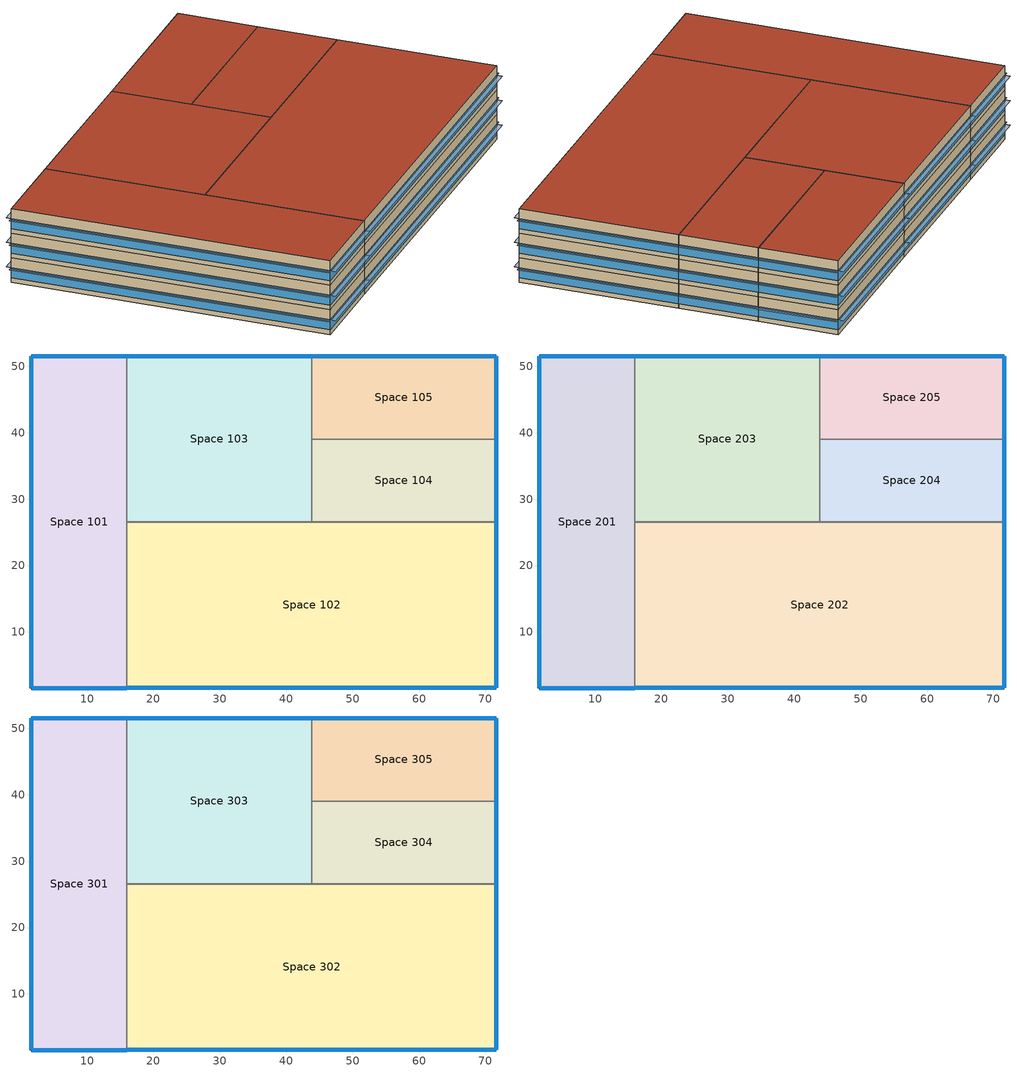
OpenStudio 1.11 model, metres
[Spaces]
Space 101
 floor ground: 16,51.56 16,1.56 1.61,1.56 1.61,51.56 z0
 wall outside: 16,51.56 1.61,51.56 1.61,1.56 16,1.56 z0:4
 wall to Space 103: 16,26.56 16,51.56 z0:4
 wall to Space 102: 16,1.56 16,26.56 z0:4
 window: 15.98,51.56 1.64,51.56 / 1.64,1.56 15.98,1.56 z0.8:2.41; 1.61,51.54 1.61,1.59 z0.8:2.4
Space 102
 floor ground: 71.61,26.56 71.61,1.56 16,1.56 16,26.56 z0
 wall outside: 16,1.56 71.61,1.56 71.61,26.56 z0:4
 wall to Space 103: 43.81,26.56 16,26.56 z0:4
 wall to Space 104: 71.61,26.56 43.81,26.56 z0:4
 window: 71.61,1.59 71.61,26.54 / 16.03,1.56 71.59,1.56 z0.8:2.4
Space 103
 floor ground: 43.81,51.56 43.81,26.56 16,26.56 16,51.56 z0
 wall outside: 43.81,51.56 16,51.56 z0:4
 wall to Space 105: 43.81,39.06 43.81,51.56 z0:4
 wall to Space 104: 43.81,26.56 43.81,39.06 z0:4
 window: 43.78,51.56 16.03,51.56 z0.8:2.4
Space 104
 floor ground: 71.61,39.06 71.61,26.56 43.81,26.56 43.81,39.06 z0
 wall outside: 71.61,26.56 71.61,39.06 z0:4
 wall to Space 105: 71.61,39.06 43.81,39.06 z0:4
 window: 71.61,26.59 71.61,39.04 z0.8:2.41
Space 105
 floor ground: 71.61,51.56 71.61,39.06 43.81,39.06 43.81,51.56 z0
 wall outside: 71.61,39.06 71.61,51.56 43.81,51.56 z0:4
 window: 71.59,51.56 43.83,51.56 z0.8:2.4; 71.61,39.09 71.61,51.54 z0.8:2.41
Space 201
 floor to Space 101: 16,51.56 16,1.56 1.61,1.56 1.61,51.56 z4
 wall outside: 16,51.56 1.61,51.56 1.61,1.56 16,1.56 z4:8
 wall to Space 203: 16,26.56 16,51.56 z4:8
 wall to Space 202: 16,1.56 16,26.56 z4:8
 window: 15.98,51.56 1.64,51.56 / 1.64,1.56 15.98,1.56 z4.8:6.41; 1.61,51.54 1.61,1.59 z4.8:6.4
Space 202
 floor to Space 102: 71.61,26.56 71.61,1.56 16,1.56 16,26.56 z4
 wall outside: 16,1.56 71.61,1.56 71.61,26.56 z4:8
 wall to Space 203: 43.81,26.56 16,26.56 z4:8
 wall to Space 204: 71.61,26.56 43.81,26.56 z4:8
 window: 16.03,1.56 71.59,1.56 / 71.61,1.59 71.61,26.54 z4.8:6.4
Space 203
 floor to Space 103: 43.81,51.56 43.81,26.56 16,26.56 16,51.56 z4
 wall outside: 43.81,51.56 16,51.56 z4:8
 wall to Space 205: 43.81,39.06 43.81,51.56 z4:8
 wall to Space 204: 43.81,26.56 43.81,39.06 z4:8
 window: 43.78,51.56 16.03,51.56 z4.8:6.4
Space 204
 floor to Space 104: 71.61,39.06 71.61,26.56 43.81,26.56 43.81,39.06 z4
 wall outside: 71.61,26.56 71.61,39.06 z4:8
 wall to Space 205: 71.61,39.06 43.81,39.06 z4:8
 window: 71.61,26.59 71.61,39.04 z4.8:6.41
Space 205
 floor to Space 105: 71.61,51.56 71.61,39.06 43.81,39.06 43.81,51.56 z4
 wall outside: 71.61,39.06 71.61,51.56 43.81,51.56 z4:8
 window: 71.59,51.56 43.83,51.56 z4.8:6.4; 71.61,39.09 71.61,51.54 z4.8:6.41
Space 301
 floor to Space 201: 16,51.56 16,1.56 1.61,1.56 1.61,51.56 z8
 wall outside: 16,51.56 1.61,51.56 1.61,1.56 16,1.56 z8:12
 wall to Space 303: 16,26.56 16,51.56 z8:12
 wall to Space 302: 16,1.56 16,26.56 z8:12
 window: 1.61,51.54 1.61,1.59 z8.8:10.4; 1.64,1.56 15.98,1.56 / 15.98,51.56 1.64,51.56 z8.8:10.41
 roof outside: 16,1.56 16,51.56 1.61,51.56 1.61,1.56 z12
Space 302
 floor to Space 202: 71.61,26.56 71.61,1.56 16,1.56 16,26.56 z8
 wall outside: 16,1.56 71.61,1.56 71.61,26.56 z8:12
 wall to Space 303: 43.81,26.56 16,26.56 z8:12
 wall to Space 304: 71.61,26.56 43.81,26.56 z8:12
 window: 16.03,1.56 71.59,1.56 / 71.61,1.59 71.61,26.54 z8.8:10.4
 roof outside: 71.61,1.56 71.61,26.56 16,26.56 16,1.56 z12
Space 303
 floor to Space 203: 43.81,51.56 43.81,26.56 16,26.56 16,51.56 z8
 wall outside: 43.81,51.56 16,51.56 z8:12
 wall to Space 305: 43.81,39.06 43.81,51.56 z8:12
 wall to Space 304: 43.81,26.56 43.81,39.06 z8:12
 window: 43.78,51.56 16.03,51.56 z8.8:10.4
 roof outside: 43.81,26.56 43.81,51.56 16,51.56 16,26.56 z12
Space 304
 floor to Space 204: 71.61,39.06 71.61,26.56 43.81,26.56 43.81,39.06 z8
 wall outside: 71.61,26.56 71.61,39.06 z8:12
 wall to Space 305: 71.61,39.06 43.81,39.06 z8:12
 window: 71.61,26.59 71.61,39.04 z8.8:10.41
 roof outside: 71.61,26.56 71.61,39.06 43.81,39.06 43.81,26.56 z12
Space 305
 floor to Space 205: 71.61,51.56 71.61,39.06 43.81,39.06 43.81,51.56 z8
 wall outside: 71.61,39.06 71.61,51.56 43.81,51.56 z8:12
 window: 71.61,39.09 71.61,51.54 z8.8:10.41; 71.59,51.56 43.83,51.56 z8.8:10.4
 roof outside: 71.61,39.06 71.61,51.56 43.81,51.56 43.81,39.06 z12
shading: 15.98,51.56 15.98,52.36 1.64,52.36 1.64,51.56 z2.41; 71.59,0.76 71.59,1.56 16.03,1.56 16.03,0.76 z10.4; 15.98,0.76 15.98,1.56 1.64,1.56 1.64,0.76 z2.41; 43.78,51.56 43.78,52.36 16.03,52.36 16.03,51.56 z2.4; 71.59,0.76 71.59,1.56 16.03,1.56 16.03,0.76 z6.4; 72.41,39.09 72.41,51.54 71.61,51.54 71.61,39.09 z10.41; 72.41,1.59 72.41,26.54 71.61,26.54 71.61,1.59 z10.4; 1.61,1.59 1.61,51.54 0.81,51.54 0.81,1.59 z10.4; 1.61,1.59 1.61,51.54 0.81,51.54 0.81,1.59 z2.4; 71.59,51.56 71.59,52.36 43.83,52.36 43.83,51.56 z6.4; 43.78,51.56 43.78,52.36 16.03,52.36 16.03,51.56 z6.4; 72.41,1.59 72.41,26.54 71.61,26.54 71.61,1.59 z2.4; 72.41,39.09 72.41,51.54 71.61,51.54 71.61,39.09 z2.41; 15.98,51.56 15.98,52.36 1.64,52.36 1.64,51.56 z10.41; 43.78,51.56 43.78,52.36 16.03,52.36 16.03,51.56 z10.4; 72.41,1.59 72.41,26.54 71.61,26.54 71.61,1.59 z6.4; 71.59,51.56 71.59,52.36 43.83,52.36 43.83,51.56 z10.4; 72.41,26.59 72.41,39.04 71.61,39.04 71.61,26.59 z2.41; 72.41,26.59 72.41,39.04 71.61,39.04 71.61,26.59 z10.41; 71.59,51.56 71.59,52.36 43.83,52.36 43.83,51.56 z2.4; 72.41,39.09 72.41,51.54 71.61,51.54 71.61,39.09 z6.41; 15.98,51.56 15.98,52.36 1.64,52.36 1.64,51.56 z6.41; 15.98,0.76 15.98,1.56 1.64,1.56 1.64,0.76 z10.41; 1.61,1.59 1.61,51.54 0.81,51.54 0.81,1.59 z6.4; 71.59,0.76 71.59,1.56 16.03,1.56 16.03,0.76 z2.4; 15.98,0.76 15.98,1.56 1.64,1.56 1.64,0.76 z6.41; 72.41,26.59 72.41,39.04 71.61,39.04 71.61,26.59 z6.41
[Building]
Building 1: Space Type=189.1-2009 - Office - OpenOffice - CZ4-8; Default Construction Set=189.1-2009 - CZ5 - Office
[Site]
Piacenza: Latitude {deg}=44.92; Longitude {deg}=9.73; Time Zone {hr}=1; Elevation {m}=134
[ClimateZones]
Climate Zone Institution Name 1=ASHRAE; Climate Zone Document Name 1=ANSI/ASHRAE Standard 169; Climate Zone Document Year 1=2006; Climate Zone Institution Name 2=CEC; Climate Zone Document Name 2=California Climate Zone Descriptions; Climate Zone Document Year 2=1995
[SizingPeriod:DesignDay] Barometric Pressure {Pa}=99726; Sky Clearness=0; Rain Indicator=0; Snow Indicator=0; Day of Month=21; Daylight Saving Time Indicator=0; Dry-Bulb Temperature Range Modifier Type=DefaultMultipliers
Name | Maximum Dry-Bulb Temperature {C} | Daily Dry-Bulb Temperature Range {deltaC} | Humidity Indicating Conditions at Maximum Dry-Bulb | Wind Speed {m/s} | Wind Direction {deg} | Month | Day Type | Humidity Indicating Type | Solar Model Indicator | ASHRAE Taub | ASHRAE Taud
Piacenza Ann Clg .4% Condns WB=>MDB | 30.1 | 11.9 | 24.6 | 2.3 | 90 | 8 | SummerDesignDay | Wetbulb | ASHRAETau | 0.48 | 1.935
Piacenza Ann Clg .4% Condns DP=>MDB | 27.4 | 11.9 | 23 | 2.3 | 90 | 8 | SummerDesignDay | Dewpoint | ASHRAETau | 0.48 | 1.935
Piacenza Ann Htg 99.6% Condns DB | -6.1 | 0 | -6.1 | 2 | 250 | 1 | WinterDesignDay | Wetbulb | ASHRAEClearSky
Piacenza Ann Clg .4% Condns DB=>MWB | 33.1 | 11.9 | 22.7 | 2.3 | 90 | 8 | SummerDesignDay | Wetbulb | ASHRAETau | 0.48 | 1.935
Piacenza Ann Clg .4% Condns Enth=>MDB | 30.3 | 11.9 | 74900 | 2.3 | 90 | 8 | SummerDesignDay | Enthalpy | ASHRAETau | 0.48 | 1.935
Piacenza Ann Hum_n 99.6% Condns DP=>MCDB | 3.5 | 0 | -11.3 | 2 | 250 | 1 | WinterDesignDay | Dewpoint | ASHRAEClearSky
Piacenza Ann Htg Wind 99.6% Condns WS=>MCDB | 5.8 | 0 | 5.8 | 8.9 | 250 | 1 | WinterDesignDay | Wetbulb | ASHRAEClearSky
[DefaultConstructionSet] Interior Partition Construction=Interior Partition
Name | Default Exterior Surface Constructions | Default Interior Surface Constructions | Default Ground Contact Surface Constructions | Default Exterior SubSurface Constructions | Default Interior SubSurface Constructions
189.1-2009 - CZ1 - Office | Default Surface Constructions 1 | Default Surface Constructions 2 | Default Surface Constructions 3 | Default Sub Surface Constructions 1 | Default Sub Surface Constructions 2
189.1-2009 - CZ5 - Office | Default Surface Constructions 13 | Default Surface Constructions 14 | Default Surface Constructions 15 | Default Sub Surface Constructions 9 | Default Sub Surface Constructions 10
[DefaultSurfaceConstructions]
Name | Floor Construction | Wall Construction | Roof Ceiling Construction
Default Surface Constructions 1 | ExtSlabCarpet 4in ClimateZone 1-8 | ASHRAE 189.1-2009 ExtWall Mass ClimateZone 1 | ASHRAE 189.1-2009 ExtRoof IEAD ClimateZone 1
Default Surface Constructions 2; Default Surface Constructions 14 | Interior Floor | Interior Wall | Interior Ceiling
Default Surface Constructions 3; Default Surface Constructions 15 | ExtSlabCarpet 4in ClimateZone 1-8 | ExtSlabCarpet 4in ClimateZone 1-8 | ExtSlabCarpet 4in ClimateZone 1-8
Default Surface Constructions 13 | ExtSlabCarpet 4in ClimateZone 1-8 | ASHRAE 189.1-2009 ExtWall Mass ClimateZone 5 | ASHRAE 189.1-2009 ExtRoof IEAD ClimateZone 2-5
[Construction]
ExtSlabCarpet 4in ClimateZone 1-8: MAT-CC05 4 HW CONCRETE, CP02 CARPET PAD
ASHRAE 189.1-2009 ExtWall Mass ClimateZone 1: 1IN Stucco, 8IN Concrete HW, Wall Insulation [31], 1/2IN Gypsum
ASHRAE 189.1-2009 ExtRoof IEAD ClimateZone 1: Roof Membrane, Roof Insulation [18], Metal Decking
Interior Floor: F16 Acoustic tile, F05 Ceiling air space resistance, M11 100mm lightweight concrete
Interior Wall: G01a 19mm gypsum board, F04 Wall air space resistance, G01a 19mm gypsum board
Interior Ceiling: M11 100mm lightweight concrete, F05 Ceiling air space resistance, F16 Acoustic tile
ASHRAE 189.1-2009 ExtWindow ClimateZone 1: Theoretical Glass [167]
Exterior Door: F08 Metal surface, I01 25mm insulation board
Interior Window: Clear 3mm
Interior Door; Interior Partition: G05 25mm wood
ASHRAE 189.1-2009 ExtRoof IEAD ClimateZone 2-5: Roof Membrane, Roof Insulation [21], Metal Decking
ASHRAE 189.1-2009 ExtWindow ClimateZone 4-5: Theoretical Glass [207]
ASHRAE 189.1-2009 ExtWall Mass ClimateZone 5: 1IN Stucco, 8IN Concrete HW, Wall Insulation [40], 1/2IN Gypsum
[Material] Thermal Absorptance=0.9
Name | Roughness | Thickness {m} | Conductivity {W/m-K} | Density {kg/m3} | Specific Heat {J/kg-K} | Solar Absorptance | Visible Absorptance
MAT-CC05 4 HW CONCRETE | Rough | 0.1016 | 1.311 | 2240 | 836.8 | 0.85 | 0.85
1IN Stucco | Smooth | 0.0253 | 0.6918 | 1858 | 837 | 0.92 | 0.92
8IN Concrete HW | MediumRough | 0.2033 | 1.7296 | 2243 | 837 | 0.65 | 0.65
Wall Insulation [31] | MediumRough | 0.0337 | 0.0432 | 91 | 837 | 0.5 | 0.5
1/2IN Gypsum | Smooth | 0.0127 | 0.16 | 784.9 | 830 | 0.4 | 0.4
Roof Membrane | VeryRough | 0.0095 | 0.16 | 1121.29 | 1460 | 0.7 | 0.7
Roof Insulation [18] | MediumRough | 0.1693 | 0.049 | 265 | 836.8 | 0.7 | 0.7
Metal Decking | MediumSmooth | 0.0015 | 45.006 | 7680 | 418.4 | 0.6 | 0.6
F16 Acoustic tile | MediumSmooth | 0.0191 | 0.06 | 368 | 590 | 0.3 | 0.3
M11 100mm lightweight concrete | MediumRough | 0.1016 | 0.53 | 1280 | 840 | 0.5 | 0.5
G01a 19mm gypsum board | MediumSmooth | 0.019 | 0.16 | 800 | 1090 | 0.4 | 0.4
F08 Metal surface | Smooth | 0.0008 | 45.28 | 7824 | 500 | 0.7 | 0.7
I01 25mm insulation board | MediumRough | 0.0254 | 0.03 | 43 | 1210 | 0.6 | 0.6
G05 25mm wood | MediumSmooth | 0.0254 | 0.15 | 608 | 1630 | 0.5 | 0.5
Roof Insulation [21] | MediumRough | 0.2105 | 0.049 | 265 | 836.8 | 0.7 | 0.7
Wall Insulation [40] | MediumRough | 0.0794 | 0.0432 | 91 | 837 | 0.5 | 0.5
[Material:NoMass]
CP02 CARPET PAD: Roughness=Smooth; Thermal Resistance {m2-K/W}=0.1; Thermal Absorptance=0.9; Solar Absorptance=0.8; Visible Absorptance=0.8
[Material:AirGap]
Name | Thermal Resistance {m2-K/W}
F05 Ceiling air space resistance | 0.18
F04 Wall air space resistance | 0.15
[DefaultSubSurfaceConstructions]
Name | Fixed Window Construction | Operable Window Construction | Door Construction | Tubular Daylight Dome Construction | Tubular Daylight Diffuser Construction
Default Sub Surface Constructions 1 | ASHRAE 189.1-2009 ExtWindow ClimateZone 1 | ASHRAE 189.1-2009 ExtWindow ClimateZone 1 | Exterior Door | Interior Window | Interior Window
Default Sub Surface Constructions 2; Default Sub Surface Constructions 10 | Interior Window | Interior Window | Interior Door
Default Sub Surface Constructions 9 | ASHRAE 189.1-2009 ExtWindow ClimateZone 4-5 | ASHRAE 189.1-2009 ExtWindow ClimateZone 4-5 | Exterior Door | Interior Window | Interior Window
[WindowMaterial:Glazing] Optical Data Type=SpectralAverage; Thickness {m}=0.003; Back Side Solar Reflectance at Normal Incidence=0; Back Side Visible Reflectance at Normal Incidence=0; Infrared Transmittance at Normal Incidence=0; Dirt Correction Factor for Solar and Visible Transmittance=1; Solar Diffusing=No
Name | Solar Transmittance at Normal Incidence | Front Side Solar Reflectance at Normal Incidence | Visible Transmittance at Normal Incidence | Front Side Visible Reflectance at Normal Incidence | Front Side Infrared Hemispherical Emissivity | Back Side Infrared Hemispherical Emissivity | Conductivity {W/m-K}
Theoretical Glass [167] | 0.2374 | 0.7126 | 0.2512 | 0.6988 | 0.985 | 0.985 | 2.1073
Clear 3mm | 0.837 | 0.075 | 0.898 | 0.081 | 0.84 | 0.84 | 0.9
Theoretical Glass [207] | 0.3311 | 0.6189 | 0.44 | 0.51 | 0.9 | 0.9 | 0.0133
[SpaceType] Standards Building Type=Office
Name | Default Schedule Set | Design Specification Outdoor Air Object | Standards Space Type
189.1-2009 - Office - BreakRoom - CZ1-3 | 189.1-2009 - Office - BreakRoom - CZ1-3 Schedule Set | 189.1-2009 - Office - BreakRoom - CZ1-3 Ventilation | BreakRoom
189.1-2009 - Office - IT_Room - CZ1-3 | 189.1-2009 - Office - IT_Room - CZ1-3 Schedule Set | 189.1-2009 - Office - IT_Room - CZ1-3 Ventilation | IT_Room
189.1-2009 - Office - Lobby - CZ1-3 | 189.1-2009 - Office - Lobby - CZ1-3 Schedule Set | 189.1-2009 - Office - Lobby - CZ1-3 Ventilation | Lobby
189.1-2009 - Office - OpenOffice - CZ1-3 | 189.1-2009 - Office - OpenOffice - CZ1-3 Schedule Set | 189.1-2009 - Office - OpenOffice - CZ1-3 Ventilation | OpenOffice
189.1-2009 - Office - PrintRoom - CZ1-3 | 189.1-2009 - Office - PrintRoom - CZ1-3 Schedule Set | 189.1-2009 - Office - PrintRoom - CZ1-3 Ventilation | PrintRoom
189.1-2009 - Office - Storage - CZ1-3 | 189.1-2009 - Office - Storage - CZ1-3 Schedule Set | 189.1-2009 - Office - Storage - CZ1-3 Ventilation | Storage
189.1-2009 - Office - OpenOffice - CZ4-8 | 189.1-2009 - Office - OpenOffice - CZ4-8 Schedule Set | 189.1-2009 - Office - OpenOffice - CZ4-8 Ventilation | OpenOffice
[DefaultScheduleSet] Lighting Schedule=Office Bldg Light; Infiltration Schedule=Office Infil Quarter On
Name | Number of People Schedule | People Activity Level Schedule | Electric Equipment Schedule
189.1-2009 - Office - BreakRoom - CZ1-3 Schedule Set; 189.1-2009 - Office - IT_Room - CZ1-3 Schedule Set; 189.1-2009 - Office - Lobby - CZ1-3 Schedule Set; 189.1-2009 - Office - PrintRoom - CZ1-3 Schedule Set | Office Misc Occ | Office Activity | Office Bldg Equip
189.1-2009 - Office - OpenOffice - CZ1-3 Schedule Set; 189.1-2009 - Office - OpenOffice - CZ4-8 Schedule Set | Office Work Occ | Office Activity | Office Bldg Equip
189.1-2009 - Office - Storage - CZ1-3 Schedule Set
[Lights:Definition] Design Level Calculation Method=Watts/Area
Name | Watts per Space Floor Area {W/m2}
189.1-2009 - Office - BreakRoom - CZ1-3 Lights Definition | 11.625
189.1-2009 - Office - IT_Room - CZ1-3 Lights Definition; 189.1-2009 - Office - OpenOffice - CZ1-3 Lights Definition; 189.1-2009 - Office - PrintRoom - CZ1-3 Lights Definition; 189.1-2009 - Office - OpenOffice - CZ4-8 Lights Definition | 10.6563
189.1-2009 - Office - Lobby - CZ1-3 Lights Definition | 12.5938
189.1-2009 - Office - Storage - CZ1-3 Lights Definition | 7.75002
[Lights]
Name | Lights Definition | Space or SpaceType
189.1-2009 - Office - BreakRoom - CZ1-3 Lights | 189.1-2009 - Office - BreakRoom - CZ1-3 Lights Definition | 189.1-2009 - Office - BreakRoom - CZ1-3
189.1-2009 - Office - IT_Room - CZ1-3 Lights | 189.1-2009 - Office - IT_Room - CZ1-3 Lights Definition | 189.1-2009 - Office - IT_Room - CZ1-3
189.1-2009 - Office - Lobby - CZ1-3 Lights | 189.1-2009 - Office - Lobby - CZ1-3 Lights Definition | 189.1-2009 - Office - Lobby - CZ1-3
189.1-2009 - Office - OpenOffice - CZ1-3 Lights | 189.1-2009 - Office - OpenOffice - CZ1-3 Lights Definition | 189.1-2009 - Office - OpenOffice - CZ1-3
189.1-2009 - Office - PrintRoom - CZ1-3 Lights | 189.1-2009 - Office - PrintRoom - CZ1-3 Lights Definition | 189.1-2009 - Office - PrintRoom - CZ1-3
189.1-2009 - Office - Storage - CZ1-3 Lights | 189.1-2009 - Office - Storage - CZ1-3 Lights Definition | 189.1-2009 - Office - Storage - CZ1-3
189.1-2009 - Office - OpenOffice - CZ4-8 Lights | 189.1-2009 - Office - OpenOffice - CZ4-8 Lights Definition | 189.1-2009 - Office - OpenOffice - CZ4-8
[DesignSpecification:OutdoorAir] Outdoor Air Method=Sum
Name | Outdoor Air Flow per Person {m3/s-person} | Outdoor Air Flow per Floor Area {m3/s-m2}
189.1-2009 - Office - BreakRoom - CZ1-3 Ventilation; 189.1-2009 - Office - Lobby - CZ1-3 Ventilation | 0.00707921
189.1-2009 - Office - IT_Room - CZ1-3 Ventilation; 189.1-2009 - Office - PrintRoom - CZ1-3 Ventilation; 189.1-2009 - Office - Storage - CZ1-3 Ventilation |  | 0.000254
189.1-2009 - Office - OpenOffice - CZ1-3 Ventilation; 189.1-2009 - Office - OpenOffice - CZ4-8 Ventilation | 0.00943895
[People:Definition] Number of People Calculation Method=People/Area; Fraction Radiant=0.3
Name | People per Space Floor Area {person/m2}
189.1-2009 - Office - BreakRoom - CZ1-3 People Definition | 0.538196
189.1-2009 - Office - IT_Room - CZ1-3 People Definition | 0.0538196
189.1-2009 - Office - Lobby - CZ1-3 People Definition; 189.1-2009 - Office - PrintRoom - CZ1-3 People Definition | 0.107639
189.1-2009 - Office - OpenOffice - CZ1-3 People Definition; 189.1-2009 - Office - OpenOffice - CZ4-8 People Definition | 0.0565105
[People]
Name | People Definition | Space or SpaceType
189.1-2009 - Office - BreakRoom - CZ1-3 People | 189.1-2009 - Office - BreakRoom - CZ1-3 People Definition | 189.1-2009 - Office - BreakRoom - CZ1-3
189.1-2009 - Office - IT_Room - CZ1-3 People | 189.1-2009 - Office - IT_Room - CZ1-3 People Definition | 189.1-2009 - Office - IT_Room - CZ1-3
189.1-2009 - Office - Lobby - CZ1-3 People | 189.1-2009 - Office - Lobby - CZ1-3 People Definition | 189.1-2009 - Office - Lobby - CZ1-3
189.1-2009 - Office - OpenOffice - CZ1-3 People | 189.1-2009 - Office - OpenOffice - CZ1-3 People Definition | 189.1-2009 - Office - OpenOffice - CZ1-3
189.1-2009 - Office - PrintRoom - CZ1-3 People | 189.1-2009 - Office - PrintRoom - CZ1-3 People Definition | 189.1-2009 - Office - PrintRoom - CZ1-3
189.1-2009 - Office - OpenOffice - CZ4-8 People | 189.1-2009 - Office - OpenOffice - CZ4-8 People Definition | 189.1-2009 - Office - OpenOffice - CZ4-8
[SpaceInfiltration:DesignFlowRate] Design Flow Rate Calculation Method=Flow/ExteriorArea
Name | Space or SpaceType | Flow per Exterior Surface Area {m3/s-m2}
189.1-2009 - Office - BreakRoom - CZ1-3 Infiltration | 189.1-2009 - Office - BreakRoom - CZ1-3 | 0.00030226
189.1-2009 - Office - IT_Room - CZ1-3 Infiltration | 189.1-2009 - Office - IT_Room - CZ1-3 | 0.00030226
189.1-2009 - Office - Lobby - CZ1-3 Infiltration | 189.1-2009 - Office - Lobby - CZ1-3 | 0.00030226
189.1-2009 - Office - OpenOffice - CZ1-3 Infiltration | 189.1-2009 - Office - OpenOffice - CZ1-3 | 0.00030226
189.1-2009 - Office - PrintRoom - CZ1-3 Infiltration | 189.1-2009 - Office - PrintRoom - CZ1-3 | 0.00030226
189.1-2009 - Office - Storage - CZ1-3 Infiltration | 189.1-2009 - Office - Storage - CZ1-3 | 0.00030226
189.1-2009 - Office - OpenOffice - CZ4-8 Infiltration | 189.1-2009 - Office - OpenOffice - CZ4-8 | 0.000226568
[ElectricEquipment:Definition] Design Level Calculation Method=Watts/Area
Name | Watts per Space Floor Area {W/m2}
189.1-2009 - Office - BreakRoom - CZ1-3 Electric Equipment Definition | 48.007
189.1-2009 - Office - IT_Room - CZ1-3 Electric Equipment Definition | 16.7917
189.1-2009 - Office - Lobby - CZ1-3 Electric Equipment Definition | 0.753474
189.1-2009 - Office - OpenOffice - CZ1-3 Electric Equipment Definition; 189.1-2009 - Office - OpenOffice - CZ4-8 Electric Equipment Definition | 7.64238
189.1-2009 - Office - PrintRoom - CZ1-3 Electric Equipment Definition | 30.0313
[ElectricEquipment]
Name | Electric Equipment Definition | Space or SpaceType
189.1-2009 - Office - BreakRoom - CZ1-3 Electric Equipment | 189.1-2009 - Office - BreakRoom - CZ1-3 Electric Equipment Definition | 189.1-2009 - Office - BreakRoom - CZ1-3
189.1-2009 - Office - IT_Room - CZ1-3 Electric Equipment | 189.1-2009 - Office - IT_Room - CZ1-3 Electric Equipment Definition | 189.1-2009 - Office - IT_Room - CZ1-3
189.1-2009 - Office - Lobby - CZ1-3 Electric Equipment | 189.1-2009 - Office - Lobby - CZ1-3 Electric Equipment Definition | 189.1-2009 - Office - Lobby - CZ1-3
189.1-2009 - Office - OpenOffice - CZ1-3 Electric Equipment | 189.1-2009 - Office - OpenOffice - CZ1-3 Electric Equipment Definition | 189.1-2009 - Office - OpenOffice - CZ1-3
189.1-2009 - Office - PrintRoom - CZ1-3 Electric Equipment | 189.1-2009 - Office - PrintRoom - CZ1-3 Electric Equipment Definition | 189.1-2009 - Office - PrintRoom - CZ1-3
189.1-2009 - Office - OpenOffice - CZ4-8 Electric Equipment | 189.1-2009 - Office - OpenOffice - CZ4-8 Electric Equipment Definition | 189.1-2009 - Office - OpenOffice - CZ4-8
[ThermostatSetpoint:DualSetpoint] Heating Setpoint Temperature Schedule=Medium Office HtgSetp; Cooling Setpoint Temperature Schedule=Medium Office ClgSetp
Thermal Zone 1 Thermostat; Thermal Zone 2 Thermostat 1; Thermal Zone 3 Thermostat; Thermal Zone 4 Thermostat; Thermal Zone 5 Thermostat 1; Thermal Zone 6 Thermostat 1
[BuildingStory] Nominal Floor to Floor Height {m}=4
Name | Nominal Z Coordinate {m}
Building Story 1 | 0
Building Story 2 | 4
Building Story 3 | 8
[Space] Default Construction Set=189.1-2009 - CZ1 - Office
Name | Space Type | Building Story | Thermal Zone
Space 101 | 189.1-2009 - Office - BreakRoom - CZ1-3 | Building Story 1 | Thermal Zone 1
Space 102 | 189.1-2009 - Office - Lobby - CZ1-3 | Building Story 1 | Thermal Zone 2
Space 103 | 189.1-2009 - Office - IT_Room - CZ1-3 | Building Story 1 | Thermal Zone 4
Space 104; Space 105 | 189.1-2009 - Office - Storage - CZ1-3 | Building Story 1 | Thermal Zone 5
Space 201 | 189.1-2009 - Office - BreakRoom - CZ1-3 | Building Story 2 | Thermal Zone 1
Space 202 | 189.1-2009 - Office - OpenOffice - CZ1-3 | Building Story 2 | Thermal Zone 3
Space 203 | 189.1-2009 - Office - IT_Room - CZ1-3 | Building Story 2 | Thermal Zone 4
Space 204; Space 205 | 189.1-2009 - Office - PrintRoom - CZ1-3 | Building Story 2 | Thermal Zone 6
Space 301 | 189.1-2009 - Office - BreakRoom - CZ1-3 | Building Story 3 | Thermal Zone 1
Space 302 | 189.1-2009 - Office - Lobby - CZ1-3 | Building Story 3 | Thermal Zone 2
Space 303 | 189.1-2009 - Office - IT_Room - CZ1-3 | Building Story 3 | Thermal Zone 4
Space 304; Space 305 | 189.1-2009 - Office - Storage - CZ1-3 | Building Story 3 | Thermal Zone 5
[ThermalZone] Use Ideal Air Loads=Yes
Name | Thermostat
Thermal Zone 1 | Thermal Zone 1 Thermostat
Thermal Zone 2 | Thermal Zone 2 Thermostat 1
Thermal Zone 3 | Thermal Zone 3 Thermostat
Thermal Zone 4 | Thermal Zone 4 Thermostat
Thermal Zone 5 | Thermal Zone 5 Thermostat 1
Thermal Zone 6 | Thermal Zone 6 Thermostat 1
[Sizing:Zone] Zone Cooling Design Supply Air Temperature Input Method=SupplyAirTemperature; Zone Cooling Design Supply Air Temperature {C}=14; Zone Cooling Design Supply Air Temperature Difference {deltaC}=11.11; Zone Heating Design Supply Air Temperature Input Method=SupplyAirTemperature; Zone Heating Design Supply Air Temperature {C}=40; Zone Heating Design Supply Air Temperature Difference {deltaC}=11.11; Zone Cooling Design Supply Air Humidity Ratio {kg-H2O/kg-air}=0.0085; Zone Heating Design Supply Air Humidity Ratio {kg-H2O/kg-air}=0.008; Cooling Design Air Flow Method=DesignDay; Heating Design Air Flow Method=DesignDay; Account for Dedicated Outdoor Air System=No; Dedicated Outdoor Air System Control Strategy=NeutralSupplyAir; Dedicated Outdoor Air Low Setpoint Temperature for Design {C}=autosize; Dedicated Outdoor Air High Setpoint Temperature for Design {C}=autosize
Thermal Zone 1; Thermal Zone 2; Thermal Zone 3; Thermal Zone 4; Thermal Zone 5; Thermal Zone 6
[Schedule:Ruleset]
Name | Default Day Schedule | Summer Design Day Schedule | Winter Design Day Schedule
Office Bldg Light | Office Bldg Light Default Schedule | Office Bldg Light Summer Design Day | Office Bldg Light Winter Design Day
Office Misc Occ | Office Bldg Occ Default Schedule 1 | Office Bldg Occ Summer Design Day 1 | Office Bldg Occ Winter Design Day 1
Office Activity | Office Activity Default Schedule | Office Activity Summer Design Day | Office Activity Winter Design Day
Office Infil Quarter On | Office Infil Quarter On Default Schedule | Office Infil Quarter On Summer Design Day | Office Infil Quarter On Winter Design Day
Office Bldg Equip | Office Bldg Equip Default Schedule | Office Bldg Equip Summer Design Day | Office Bldg Equip Winter Design Day
Medium Office HtgSetp | Medium Office HtgSetp Default Schedule | Medium Office HtgSetp Summer Design Day | Medium Office HtgSetp Winter Design Day
Medium Office ClgSetp | Medium Office ClgSetp Default Schedule | Medium Office ClgSetp Summer Design Day | Medium Office ClgSetp Winter Design Day
Office Work Occ | Office Bldg Occ Default Schedule | Office Bldg Occ Summer Design Day | Office Bldg Occ Winter Design Day
[Schedule:Day]
Office Bldg Light Default Schedule: 5, 0, 0.05, 7, 0, 0.1, 8, 0, 0.3, 17, 0, 0.9, 18, 0, 0.7, 20, 0, 0.5, 22, 0, 0.3, 23, 0, 0.1, 24, 0, 0.05
Office Bldg Light Summer Design Day; Office Infil Quarter On Rule 1 Day Schedule; Office Bldg Equip Summer Design Day: 24, 0, 1
Office Bldg Light Winter Design Day; Office Bldg Occ Winter Design Day 1; Office Bldg Occ Rule 1 Day Schedule 1; Office Bldg Equip Winter Design Day; Office Bldg Occ Winter Design Day; Office Bldg Occ Rule 1 Day Schedule: 24, 0, 0
Office Bldg Light Rule 1 Day Schedule: 24, 0, 0.05
Office Bldg Light Rule 2 Day Schedule: 6, 0, 0.05, 8, 0, 0.1, 14, 0, 0.5, 17, 0, 0.15, 24, 0, 0.05
Office Bldg Occ Default Schedule 1: 6, 0, 0, 7, 0, 0.1, 8, 0, 0.2, 20, 0, 0.4, 22, 0, 0.1, 24, 0, 0.05
Office Bldg Occ Summer Design Day 1; Office Bldg Occ Summer Design Day: 6, 0, 0, 22, 0, 1, 24, 0, 0.05
Office Bldg Occ Rule 2 Day Schedule 1: 6, 0, 0, 8, 0, 0.1, 14, 0, 0.25, 17, 0, 0.1, 24, 0, 0
Office Activity Default Schedule; Office Activity Summer Design Day; Office Activity Winter Design Day: 24, 0, 132
Office Infil Quarter On Default Schedule; Office Infil Quarter On Summer Design Day: 6, 0, 1, 22, 0, 0.25, 24, 0, 1
Office Infil Quarter On Winter Design Day; Office Infil Quarter On Rule 2 Day Schedule: 6, 0, 1, 18, 0, 0.25, 24, 0, 1
Office Bldg Equip Default Schedule: 8, 0, 0.4, 12, 0, 0.9, 13, 0, 0.8, 17, 0, 0.9, 18, 0, 0.8, 20, 0, 0.6, 22, 0, 0.5, 24, 0, 0.4
Office Bldg Equip Rule 1 Day Schedule: 24, 0, 0.3
Office Bldg Equip Rule 2 Day Schedule: 6, 0, 0.3, 8, 0, 0.4, 14, 0, 0.5, 17, 0, 0.35, 24, 0, 0.3
Medium Office HtgSetp Default Schedule: 6, 0, 15.6, 22, 0, 21, 24, 0, 15.6
Medium Office HtgSetp Summer Design Day; Medium Office HtgSetp Rule 1 Day Schedule: 24, 0, 15.6
Medium Office HtgSetp Winter Design Day: 24, 0, 21
Medium Office HtgSetp Rule 2 Day Schedule: 6, 0, 15.6, 18, 0, 21, 24, 0, 15.6
Medium Office ClgSetp Default Schedule; Medium Office ClgSetp Summer Design Day: 6, 0, 26.7, 22, 0, 24, 24, 0, 26.7
Medium Office ClgSetp Winter Design Day; Medium Office ClgSetp Rule 1 Day Schedule: 24, 0, 26.7
Medium Office ClgSetp Rule 2 Day Schedule: 6, 0, 26.7, 18, 0, 24, 24, 0, 26.7
Office Bldg Occ Default Schedule: 6, 0, 0, 7, 0, 0.1, 8, 0, 0.2, 12, 0, 0.85, 13, 0, 0.5, 17, 0, 0.85, 18, 0, 0.7, 20, 0, 0.4, 22, 0, 0.1, 24, 0, 0.05
Office Bldg Occ Rule 2 Day Schedule: 6, 0, 0, 8, 0, 0.1, 14, 0, 0.4, 17, 0, 0.1, 24, 0, 0
[Schedule:Rule] Apply Monday=No; Apply Tuesday=No; Apply Wednesday=No; Apply Thursday=No; Apply Friday=No; Date Specification Type=DateRange; Start Month=1; Start Day=1; End Month=12; End Day=31
Name | Schedule Ruleset | Rule Order | Day Schedule | Apply Sunday | Apply Saturday
Office Bldg Light Rule 1 | Office Bldg Light | 0 | Office Bldg Light Rule 1 Day Schedule | Yes | No
Office Bldg Light Rule 2 | Office Bldg Light | 1 | Office Bldg Light Rule 2 Day Schedule | No | Yes
Office Misc Occ Rule 1 | Office Misc Occ | 0 | Office Bldg Occ Rule 1 Day Schedule 1 | Yes | No
Office Misc Occ Rule 2 | Office Misc Occ | 1 | Office Bldg Occ Rule 2 Day Schedule 1 | No | Yes
Office Infil Quarter On Rule 1 | Office Infil Quarter On | 0 | Office Infil Quarter On Rule 1 Day Schedule | Yes | No
Office Infil Quarter On Rule 2 | Office Infil Quarter On | 1 | Office Infil Quarter On Rule 2 Day Schedule | No | Yes
Office Bldg Equip Rule 1 | Office Bldg Equip | 0 | Office Bldg Equip Rule 1 Day Schedule | Yes | No
Office Bldg Equip Rule 2 | Office Bldg Equip | 1 | Office Bldg Equip Rule 2 Day Schedule | No | Yes
Medium Office HtgSetp Rule 1 | Medium Office HtgSetp | 0 | Medium Office HtgSetp Rule 1 Day Schedule | Yes | No
Medium Office HtgSetp Rule 2 | Medium Office HtgSetp | 1 | Medium Office HtgSetp Rule 2 Day Schedule | No | Yes
Medium Office ClgSetp Rule 1 | Medium Office ClgSetp | 0 | Medium Office ClgSetp Rule 1 Day Schedule | Yes | No
Medium Office ClgSetp Rule 2 | Medium Office ClgSetp | 1 | Medium Office ClgSetp Rule 2 Day Schedule | No | Yes
Office Work Occ Rule 1 | Office Work Occ | 0 | Office Bldg Occ Rule 1 Day Schedule | Yes | No
Office Work Occ Rule 2 | Office Work Occ | 1 | Office Bldg Occ Rule 2 Day Schedule | No | Yes
